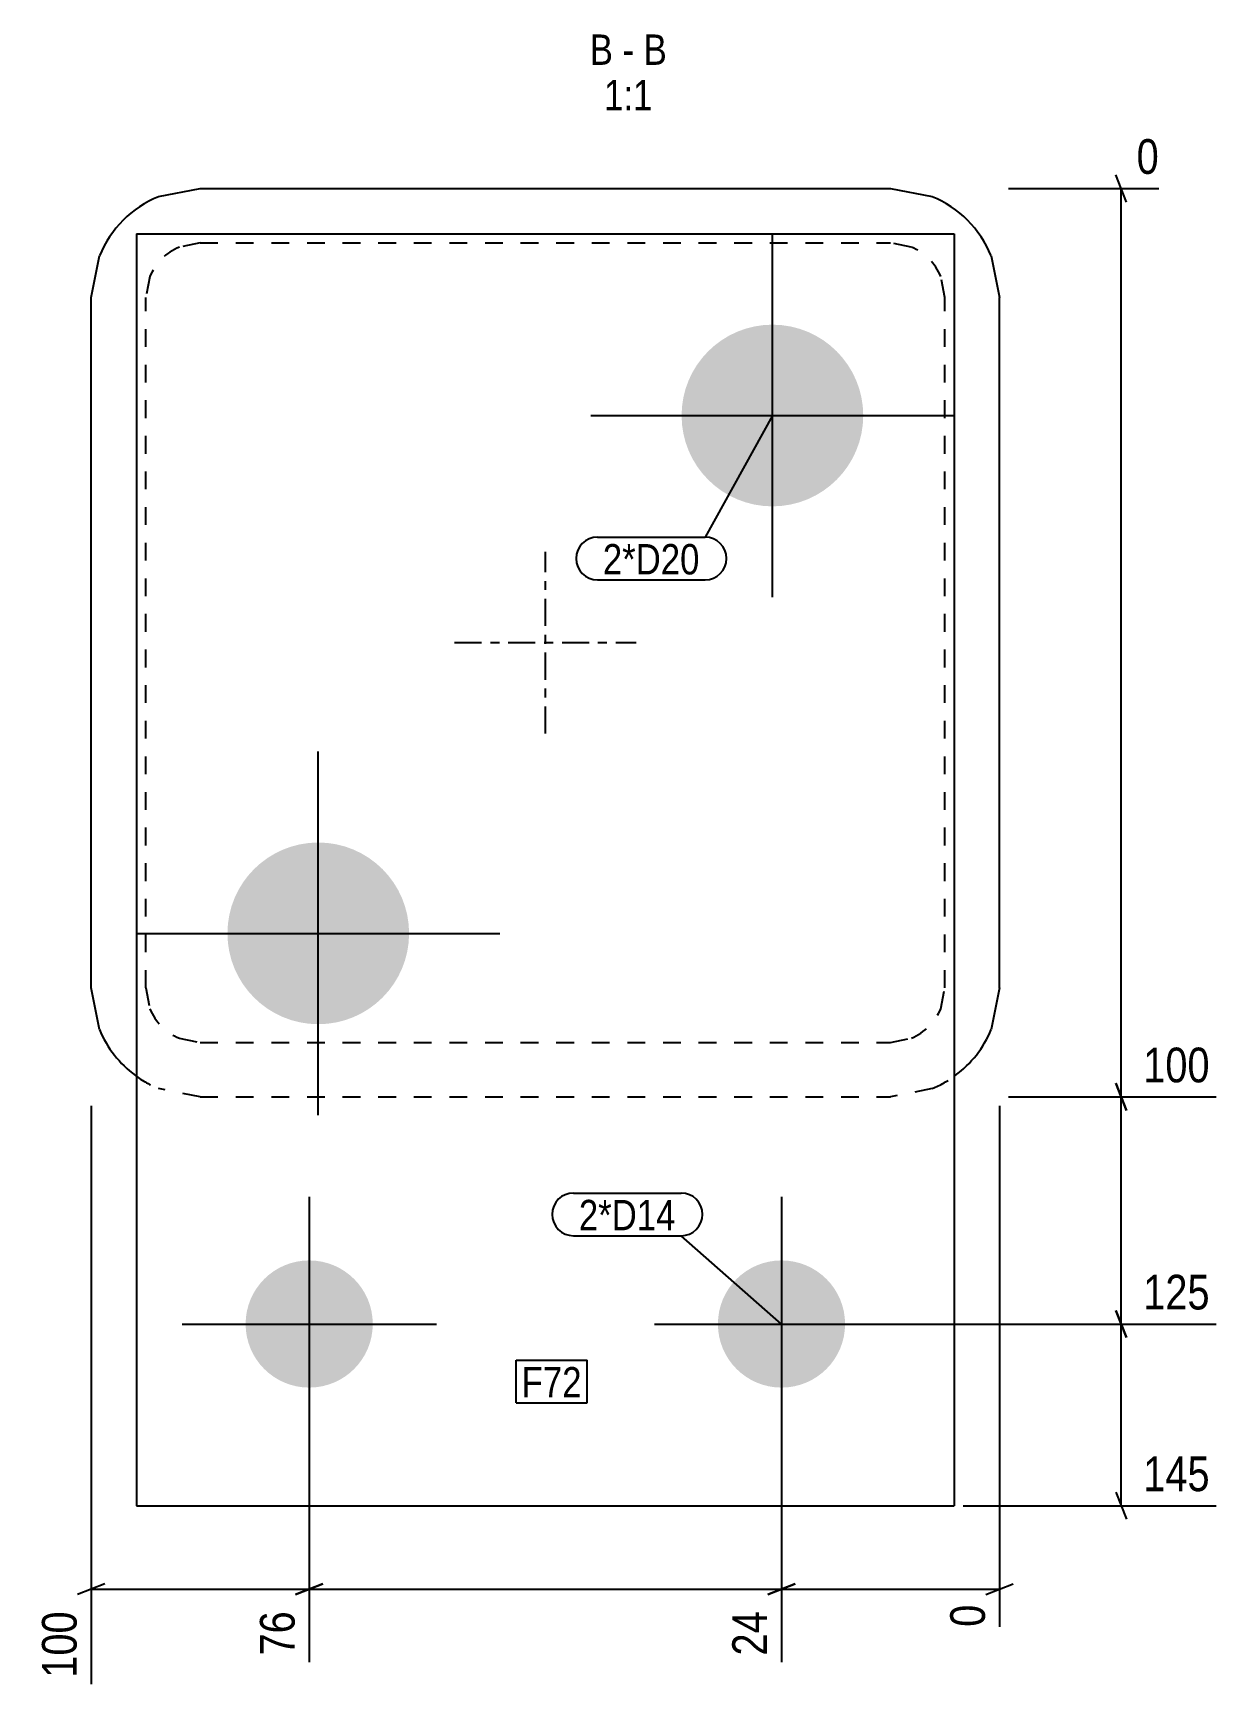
# Model space of a CAD drawing. Header units: millimetres. Extents: x 5 to 26756, y 2 to 502.
# Drawn here: x 19516.4 to 19646.8, y 2.3 to 184.2 of the extents above; entities that cross this region are included whole.
import ezdxf

# ---------------------------------------------------------------- set-up
doc = ezdxf.new("R2010")
doc.units = ezdxf.units.MM
doc.linetypes.add('DXK_LINE_DOT2', pattern=[3.9198, 1.9599, -1.9599])
doc.linetypes.add('DXK_LINE_DOT3', pattern=[5.9187, 2.979, -0.9799, 0.9799, -0.9799])
for name, color, linetype in [('MÅLSÆTNING', 7, 'Continuous'), ('STÅL', 7, 'Continuous'), ('TEKST', 7, 'Continuous')]:
    doc.layers.add(name, color=color, linetype=linetype)
doc.styles.add('Arial Narrow', font='ARIALN.TTF', dxfattribs={"height": 0.2})

msp = doc.modelspace()

# ---------------------------------------------------------------- hatches: boundary and pattern name
at = {"layer": 'STÅL', "linetype": 'Continuous'}
for points in [[(19587.82, 142.06, -1), (19607.82, 142.06, -1)], [(19537.82, 85.06, -1), (19557.82, 85.06, -1)], [(19553.82, 42.06, -1), (19539.82, 42.06, -1)], [(19605.82, 42.06, -1), (19591.82, 42.06, -1)]]:
    msp.add_hatch(color=96, dxfattribs=at).paths.add_polyline_path(points)

# ---------------------------------------------------------------- linework, layer by layer
at = {"layer": 'MÅLSÆTNING', "color": 7, "linetype": 'Continuous'}
for p, q in [((19636.82, 165.56), (19635.62, 168.56)), ((19623.82, 167.06), (19640.36, 167.06)), ((19636.22, 67.06), (19636.22, 167.06)), ((19635.62, 68.56), (19636.82, 65.56)), ((19636.82, 65.56), (19635.62, 68.56)), ((19522.82, 66.06), (19522.82, 2.4)), ((19622.82, 66.06), (19622.82, 8.73)), ((19623.82, 67.06), (19646.69, 67.06)), ((19623.82, 67.06), (19646.69, 67.06)), ((19636.22, 42.06), (19636.22, 67.06)), ((19599.82, 42.06), (19646.69, 42.06)), ((19599.82, 42.06), (19646.69, 42.06)), ((19635.62, 43.56), (19636.82, 40.56)), ((19636.82, 40.56), (19635.62, 43.56)), ((19636.22, 22.06), (19636.22, 42.06)), ((19546.82, 41.06), (19546.82, 4.84)), ((19546.82, 41.06), (19546.82, 4.84)), ((19598.82, 41.06), (19598.82, 4.84)), ((19598.82, 41.06), (19598.82, 4.84)), ((19618.82, 22.06), (19646.69, 22.06)), ((19635.62, 23.56), (19636.82, 20.56)), ((19524.32, 13.47), (19521.32, 12.27)), ((19522.82, 12.87), (19546.82, 12.87)), ((19548.32, 13.47), (19545.32, 12.27)), ((19545.32, 12.27), (19548.32, 13.47)), ((19546.82, 12.87), (19598.82, 12.87)), ((19600.32, 13.47), (19597.32, 12.27)), ((19597.32, 12.27), (19600.32, 13.47)), ((19598.82, 12.87), (19622.82, 12.87)), ((19621.32, 12.27), (19624.32, 13.47))]:
    msp.add_line(p, q, dxfattribs=at)
at = {"layer": 'STÅL', "color": 2, "linetype": 'Continuous'}
for p, q in [((19530.22, 166.15), (19534.82, 167.06)), ((19534.82, 167.06), (19610.82, 167.06)), ((19610.82, 167.06), (19615.41, 166.15)), ((19527.82, 162.06), (19617.82, 162.06)), ((19527.82, 162.06), (19527.82, 22.06)), ((19617.82, 162.06), (19617.82, 22.06)), ((19522.82, 155.06), (19523.73, 159.65)), ((19621.9, 159.65), (19622.82, 155.06)), ((19522.82, 79.06), (19522.82, 155.06)), ((19622.82, 79.06), (19622.82, 155.06)), ((19523.73, 74.47), (19522.82, 79.06)), ((19622.82, 79.06), (19621.9, 74.47)), ((19527.82, 22.06), (19617.82, 22.06))]:
    msp.add_line(p, q, dxfattribs=at)
at = {"layer": 'STÅL', "color": 96, "linetype": 'Continuous'}
for p, q in [((19597.82, 122.06), (19597.82, 162.06)), ((19577.82, 142.06), (19617.82, 142.06)), ((19547.82, 65.06), (19547.82, 105.06)), ((19527.82, 85.06), (19567.82, 85.06)), ((19546.82, 56.06), (19546.82, 28.06)), ((19598.82, 56.06), (19598.82, 28.06)), ((19532.82, 42.06), (19560.82, 42.06)), ((19584.82, 42.06), (19612.82, 42.06))]:
    msp.add_line(p, q, dxfattribs=at)
at = {"layer": 'STÅL', "color": 7, "linetype": 'DXK_LINE_DOT2'}
for p, q in [((19534.82, 161.06), (19532.52, 160.6)), ((19534.82, 161.06), (19610.82, 161.06)), ((19613.11, 160.6), (19610.82, 161.06)), ((19529.27, 157.36), (19528.82, 155.06)), ((19616.82, 155.06), (19616.36, 157.36)), ((19528.82, 79.06), (19528.82, 155.06)), ((19616.82, 79.06), (19616.82, 155.06)), ((19528.82, 79.06), (19529.27, 76.76)), ((19616.36, 76.76), (19616.82, 79.06)), ((19532.52, 73.52), (19534.82, 73.06)), ((19534.82, 73.06), (19610.82, 73.06)), ((19610.82, 73.06), (19613.11, 73.52)), ((19534.82, 67.06), (19530.22, 67.97)), ((19615.41, 67.97), (19610.82, 67.06)), ((19534.82, 67.06), (19610.82, 67.06))]:
    msp.add_line(p, q, dxfattribs=at)
at = {"layer": 'STÅL', "color": 7, "linetype": 'DXK_LINE_DOT3'}
for p, q in [((19572.82, 107.06), (19572.82, 127.06)), ((19562.82, 117.06), (19582.82, 117.06))]:
    msp.add_line(p, q, dxfattribs=at)
at = {"layer": 'STÅL', "color": 2, "linetype": 'Continuous'}
for centre, start, end in [((19534.82, 155.06), 112.5, 157.5), ((19610.82, 155.06), 22.5, 67.5), ((19534.82, 79.06), 202.5, 233.5514), ((19610.82, 79.06), 306.4486, 337.5)]:
    msp.add_arc(centre, 12, start, end, dxfattribs=at)
at = {"layer": 'STÅL', "color": 7, "linetype": 'DXK_LINE_DOT2'}
for centre, radius, start, end in [((19534.82, 155.06), 6, 112.5, 157.5), ((19610.82, 155.06), 6, 22.5, 67.5), ((19534.82, 79.06), 6, 202.5, 247.5), ((19610.82, 79.06), 6, 292.5, 337.5), ((19534.82, 79.06), 12, 233.5514, 247.5), ((19610.82, 79.06), 12, 292.5, 306.4486)]:
    msp.add_arc(centre, radius, start, end, dxfattribs=at)

# ---------------------------------------------------------------- wipeouts: each hides what was drawn before it
at = {"color": 0, "linetype": 'Continuous'}
for points in [[(19580.27, 180.66), (19580.27, 184.16), (19577.71, 184.16), (19577.71, 180.66)], [(19582.59, 180.66), (19582.59, 184.16), (19581.32, 184.16), (19581.32, 180.66)], [(19586.2, 180.66), (19586.2, 184.16), (19583.64, 184.16), (19583.64, 180.66)], [(19584.62, 175.66), (19584.62, 179.16), (19579.29, 179.16), (19579.29, 175.66)]]:
    msp.add_wipeout(points, dxfattribs=at).dxf.layer = 'TEKST'
at = {"color": 0}
for points in [[(19589.81, 124.57), (19589.81, 128.07), (19579.15, 128.07), (19579.15, 124.57)], [(19587.17, 52.38), (19587.17, 55.88), (19576.51, 55.88), (19576.51, 52.38)], [(19576.82, 33.98), (19576.82, 37.48), (19570.21, 37.48), (19570.21, 33.98)]]:
    msp.add_wipeout(points, dxfattribs=at).dxf.layer = 'TEKST'

# ---------------------------------------------------------------- next in the draw order: texts
at = {"layer": 'TEKST', "color": 3, "linetype": 'Continuous', "style": 'Arial Narrow'}
for s, p in [('B', (19577.71, 180.66)), ('B', (19583.64, 180.66)), ('-', (19581.32, 180.66)), ('1:1', (19579.29, 175.66))]:
    msp.add_text(s, height=3.34, dxfattribs=at).set_placement(p)

# ---------------------------------------------------------------- next in the draw order: wipeouts: each hides what was drawn before it
at = {"color": 0, "linetype": 'Continuous'}
for points in [[(19641.16, 167.86), (19641.16, 173.46), (19637.12, 173.46), (19637.12, 167.86)], [(19646.76, 67.86), (19646.76, 73.46), (19637.85, 73.46), (19637.85, 67.86)], [(19646.76, 42.86), (19646.76, 48.46), (19637.85, 48.46), (19637.85, 42.86)], [(19646.76, 22.86), (19646.76, 28.46), (19637.85, 28.46), (19637.85, 22.86)], [(19522.02, 11.24), (19516.42, 11.24), (19516.42, 2.33), (19522.02, 2.33)], [(19546.02, 11.24), (19540.42, 11.24), (19540.42, 4.77), (19546.02, 4.77)], [(19598.02, 11.24), (19592.42, 11.24), (19592.42, 4.77), (19598.02, 4.77)], [(19622.02, 11.97), (19616.42, 11.97), (19616.42, 7.93), (19622.02, 7.93)]]:
    msp.add_wipeout(points, dxfattribs=at).dxf.layer = 'MÅLSÆTNING'
at = {"color": 0}
for points in [[(19589.81, 124.57), (19589.81, 128.07), (19579.15, 128.07), (19579.15, 124.57)], [(19587.17, 52.38), (19587.17, 55.88), (19576.51, 55.88), (19576.51, 52.38)], [(19576.82, 33.98), (19576.82, 37.48), (19570.21, 37.48), (19570.21, 33.98)]]:
    msp.add_wipeout(points, dxfattribs=at).dxf.layer = 'TEKST'

# ---------------------------------------------------------------- next in the draw order: linework, layer by layer
at = {"layer": 'TEKST', "color": 7, "linetype": 'Continuous'}
for p, q in [((19597.82, 142.06), (19590.41, 128.67)), ((19578.55, 128.67), (19590.41, 128.67)), ((19578.55, 123.97), (19590.41, 123.97)), ((19575.91, 56.48), (19587.77, 56.48)), ((19575.91, 51.78), (19587.77, 51.78)), ((19598.82, 42.06), (19587.77, 51.78)), ((19569.61, 38.08), (19577.42, 38.08)), ((19569.61, 33.38), (19569.61, 38.08)), ((19577.42, 33.38), (19577.42, 38.08)), ((19569.61, 33.38), (19577.42, 33.38))]:
    msp.add_line(p, q, dxfattribs=at)
for centre, start, end in [((19578.55, 126.32), 90, 270), ((19590.41, 126.32), 270, 90), ((19575.91, 54.13), 90, 270), ((19587.77, 54.13), 270, 90)]:
    msp.add_arc(centre, 2.35, start, end, dxfattribs=at)

# ---------------------------------------------------------------- next in the draw order: texts
at = {"layer": 'MÅLSÆTNING', "color": 3, "linetype": 'Continuous', "style": 'Arial Narrow'}
for s, height, p in [('0', 3.82, (19637.92, 168.66)), ('100', 3.818, (19638.65, 68.66)), ('125', 3.818, (19638.65, 43.66)), ('145', 3.818, (19638.65, 23.66))]:
    msp.add_text(s, height=height, dxfattribs=at).set_placement(p)
for s, height, p in [('0', 3.82, (19621.22, 8.73)), ('100', 3.818, (19521.22, 3.13)), ('76', 3.818, (19545.22, 5.57)), ('24', 3.818, (19597.22, 5.57))]:
    msp.add_text(s, height=height, rotation=90.0002, dxfattribs=at).set_placement(p)
at = {"layer": 'TEKST', "color": 3, "style": 'Arial Narrow'}
for s, p in [('2*D20', (19579.15, 124.57)), ('2*D14', (19576.51, 52.38)), ('F72', (19570.21, 33.98))]:
    msp.add_text(s, height=3.34, dxfattribs=at).set_placement(p)

doc.saveas('drawing.dxf')
